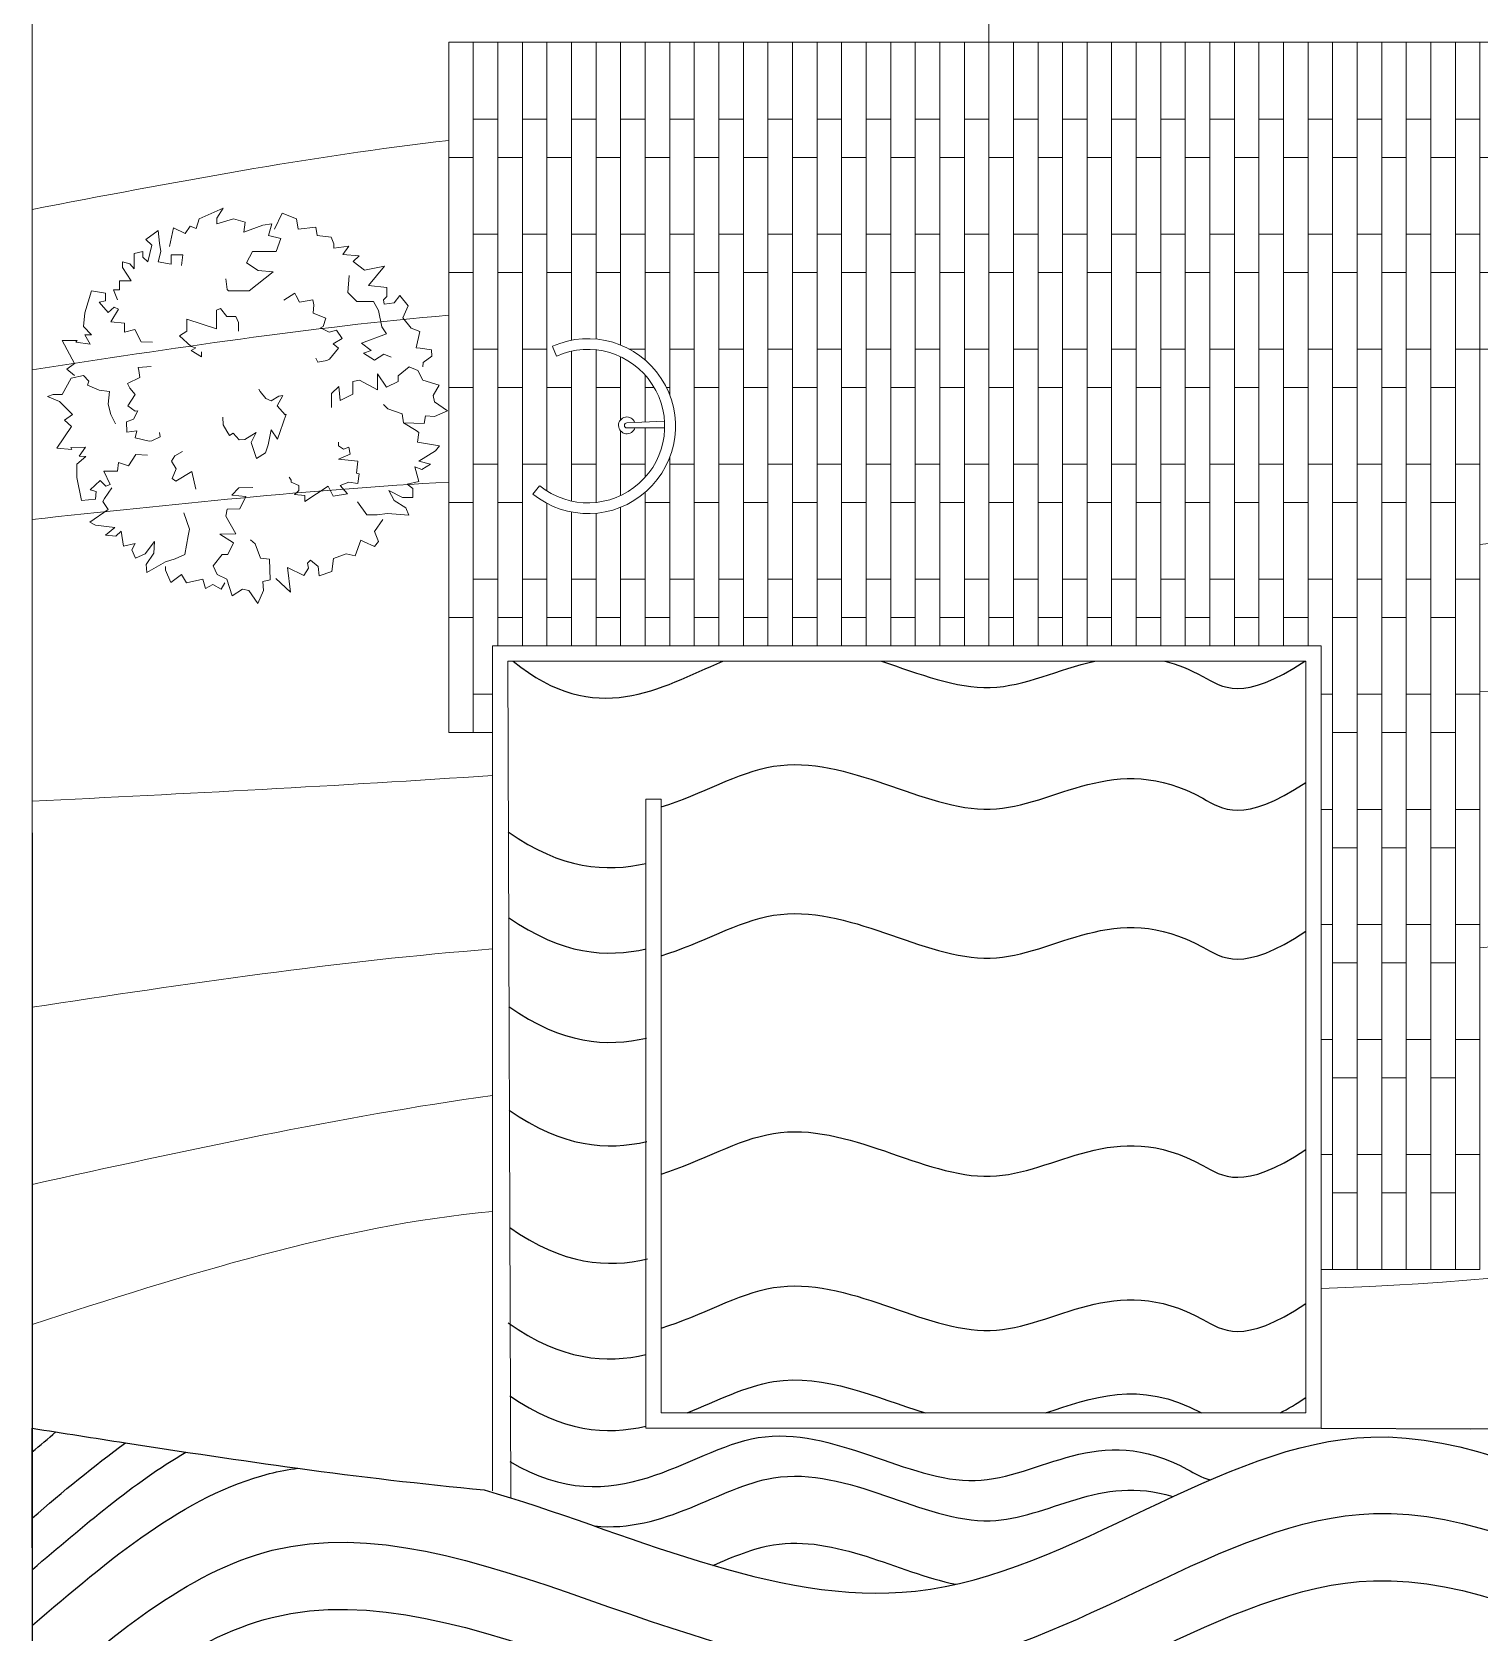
# Model space of a CAD drawing. Header units: millimetres. Extents: x 23333 to 28359, y 14545 to 18213.
# Drawn here: x 26358 to 27301, y 15806 to 16849 of the extents above; entities that cross this region are included whole.
import ezdxf

# ---------------------------------------------------------------- set-up
doc = ezdxf.new("R2010")
doc.units = ezdxf.units.MM
doc.layers.get('0').update_dxf_attribs({"lineweight": 18})
for name, color, linetype, lineweight in [('A-FURN', 9, 'Continuous', 13), ('curve di livello', 6, 'Continuous', 18), ('pavimentazione esterna', 51, 'Continuous', 13), ('VEGETAZIONE', 94, 'Continuous', 5), ('VERDE_alberi', 104, 'Continuous', 5), ('Wall', 7, 'Continuous', 20)]:
    doc.layers.add(name, color=color, linetype=linetype, lineweight=lineweight)
doc.layers.add('acqua', color=140, linetype='Continuous')

# ---------------------------------------------------------------- blocks, each defined once
blk = doc.blocks.new('A$C396F796F')
at = {"layer": 'VERDE_alberi'}
for points in [[(-1.246, 3.854), (-1.122, 3.81), (-1.066, 4.005), (-0.576, 4.226), (-0.702, 4.018), (-0.702, 3.901), (-0.365, 4.005), (-0.127, 3.94), (-0.155, 3.732), (0.238, 3.875), (0.42, 3.901), (0.35, 3.667), (0.602, 3.602), (0.504, 3.341), (0.027, 3.341), (-0.099, 3.107), (0.14, 2.951), (0.448, 2.925), (-0.043, 2.535), (-0.463, 2.535), (-0.491, 2.561), (-0.519, 2.782)], [(0.476, 3.797), (0.63, 4.122), (0.925, 4.005), (0.953, 3.797), (1.318, 3.836), (1.346, 3.667), (1.626, 3.628), (1.682, 3.498), (1.682, 3.406), (1.991, 3.445), (1.864, 3.276), (2.201, 3.25), (2.075, 3.133), (2.31, 2.958)], [(-2.728, 2.349), (-2.813, 2.557), (-2.686, 2.557), (-2.686, 2.739), (-2.448, 2.739), (-2.63, 3.012), (-2.63, 3.129), (-2.476, 3.09), (-2.392, 2.986), (-2.392, 3.299), (-2.21, 3.338), (-2.21, 3.22), (-2.111, 3.129), (-2.027, 3.468), (-2.153, 3.585), (-1.901, 3.767), (-1.873, 3.507), (-1.845, 3.338), (-1.901, 3.129), (-1.635, 3.077), (-1.635, 3.273), (-1.396, 3.273), (-1.424, 3.051)], [(-1.246, 3.854), (-1.35, 3.705), (-1.586, 3.82), (-1.668, 3.437)], [(2.31, 2.958), (2.718, 3.036), (2.394, 2.642), (2.764, 2.602), (2.764, 2.422), (2.694, 2.352), (2.714, 2.262), (2.913, 2.292), (3.033, 2.442), (3.203, 2.232), (3.093, 1.983), (3.261, 1.772), (3.44, 1.703), (3.363, 1.373), (3.443, 1.363), (3.673, 1.334), (3.683, 1.204), (3.503, 1.074), (3.502, 0.985)], [(1.996, 2.85), (1.968, 2.499), (2.15, 2.317), (2.496, 2.316), (2.594, 2.134), (2.66, 1.8), (2.758, 1.657), (2.25, 1.465), (2.445, 1.315), (2.291, 1.263), (2.511, 1.118), (2.706, 1.241), (2.855, 1.185)], [(-3.608, 0.808), (-3.762, 0.939), (-3.608, 1.056), (-3.86, 1.524), (-3.552, 1.524), (-3.58, 1.485), (-3.285, 1.446), (-3.398, 1.641), (-3.257, 1.641), (-3.426, 1.81), (-3.398, 2.084), (-3.257, 2.539), (-2.977, 2.487), (-2.977, 2.331), (-3.103, 2.305), (-2.921, 2.097), (-2.795, 2.201), (-2.71, 2.162), (-2.865, 1.901), (-2.584, 1.875), (-2.584, 1.693), (-2.374, 1.745), (-2.248, 1.498), (-2.017, 1.489)], [(0.661, 2.348), (0.888, 2.491), (0.917, 2.432), (0.981, 2.304), (1.254, 2.354), (1.275, 2.248), (1.264, 2.082), (1.52, 1.978), (1.466, 1.805), (1.415, 1.78), (1.586, 1.69), (1.735, 1.736), (1.853, 1.562), (1.671, 1.457), (1.779, 1.365), (1.593, 1.141), (1.543, 1.116), (1.357, 1.081), (1.316, 1.163)], [(-1.019, 1.294), (-1.019, 1.19), (-1.23, 1.32), (-1.132, 1.372), (-1.23, 1.398), (-1.468, 1.619), (-1.314, 1.71), (-1.314, 1.957), (-0.711, 1.762), (-0.711, 2.139), (-0.627, 2.178), (-0.501, 2.009), (-0.318, 2.009), (-0.262, 1.892), (-0.262, 1.71)], [(-2.04, 0.991), (-2.307, 0.973), (-2.296, 0.909), (-2.273, 0.768), (-2.523, 0.647), (-2.478, 0.549), (-2.371, 0.422), (-2.517, 0.186), (-2.371, 0.079), (-2.316, 0.088), (-2.401, -0.084), (-2.548, -0.136), (-2.542, -0.345), (-2.332, -0.324), (-2.366, -0.461), (-2.084, -0.533), (-2.029, -0.524), (-1.857, -0.442), (-1.872, -0.353)], [(1.633, 0.153), (1.633, 0.439), (1.787, 0.582), (1.815, 0.296), (2.068, 0.426), (2.068, 0.686), (2.208, 0.712), (2.572, 0.517), (2.572, 0.842), (2.755, 0.569), (2.993, 0.686), (2.993, 0.803), (3.218, 0.985), (3.4, 0.907), (3.498, 0.712), (3.835, 0.608), (3.708, 0.4), (3.736, 0.27), (4.003, 0.088), (3.736, -0.029), (3.554, -0.016), (3.526, -0.173), (3.105, -0.16), (3.077, 0.023), (2.783, 0.127), (2.699, 0.218)], [(-3.646, 0.014), (-3.916, 0.275), (-4.155, 0.379), (-4.043, 0.418), (-3.86, 0.418), (-3.678, 0.756), (-3.426, 0.808), (-3.313, 0.691), (-3.341, 0.613), (-3.103, 0.509), (-2.893, 0.483), (-2.921, 0.223), (-2.865, 0.015), (-2.767, -0.18)], [(-0.584, -0.039), (-0.577, -0.199), (-0.496, -0.331), (-0.445, -0.414), (-0.367, -0.366), (-0.25, -0.508), (-0.132, -0.501), (0.101, -0.358), (-0.006, -0.556), (0.104, -0.883), (0.292, -0.767), (0.344, -0.604), (0.404, -0.303), (0.532, -0.488), (0.592, -0.336), (0.71, 0.017), (0.688, 0.004), (0.53, 0.186), (0.641, 0.403), (0.56, 0.386), (0.405, 0.29), (0.298, 0.34), (0.18, 0.481), (0.151, 0.529)], [(-3.646, 0.014), (-3.812, -0.101), (-3.669, -0.232), (-3.965, -0.675), (-3.658, -0.704), (-3.682, -0.662), (-3.385, -0.652), (-3.515, -0.835), (-3.376, -0.848), (-3.559, -1.001), (-3.558, -1.276), (-3.461, -1.742), (-3.177, -1.717), (-3.162, -1.562), (-3.285, -1.524), (-3.084, -1.334), (-2.968, -1.449), (-2.881, -1.419), (-3.01, -1.145), (-2.728, -1.146), (-2.711, -0.964), (-2.506, -1.036), (-2.357, -0.802), (-2.118, -0.815)], [(3.105, -0.16), (3.365, -0.315), (3.421, -0.354), (3.393, -0.549), (3.842, -0.627), (3.758, -0.731), (3.421, -0.939), (3.659, -1.004), (3.477, -1.109), (3.337, -1.057), (3.421, -1.356), (3.183, -1.408), (3.295, -1.499), (3.295, -1.681), (3.084, -1.681), (2.804, -1.538), (2.916, -1.746), (3.155, -1.889), (3.211, -2.045), (2.776, -2.006), (2.566, -2.032), (2.355, -2.032), (2.168, -1.772)], [(0.773, -1.265), (0.814, -1.331), (0.814, -1.37), (0.968, -1.435), (0.968, -1.539), (0.884, -1.617), (1.094, -1.643), (1.094, -1.76), (1.571, -1.448), (1.669, -1.656), (1.964, -1.604), (1.81, -1.435), (1.992, -1.37), (2.174, -1.396), (2.202, -1.201), (2.146, -1.188), (2.174, -0.94), (1.782, -0.901), (2.02, -0.797), (1.992, -0.654), (1.88, -0.693), (1.782, -0.628), (1.782, -0.55)], [(-1.131, -1.513), (-1.214, -1.152), (-1.538, -1.346), (-1.615, -1.294), (-1.535, -1.099), (-1.629, -0.942), (-1.557, -0.834), (-1.401, -0.74)], [(-2.842, -1.484), (-2.993, -1.703), (-3.028, -1.762), (-2.921, -1.928), (-3.296, -2.186), (-3.176, -2.246), (-2.783, -2.295), (-2.973, -2.453), (-2.764, -2.472), (-2.658, -2.366), (-2.61, -2.673), (-2.372, -2.621), (-2.436, -2.75), (-2.36, -2.916), (-2.168, -2.828), (-1.973, -2.581), (-1.988, -2.817), (-2.145, -3.047), (-2.131, -3.212), (-1.752, -2.995), (-1.55, -2.931), (-1.359, -2.844), (-1.285, -2.466), (-1.258, -2.325), (-1.379, -1.994)], [(0.031, -1.476), (-0.255, -1.481), (-0.395, -1.637), (-0.109, -1.661), (-0.235, -1.915), (-0.495, -1.92), (-0.518, -2.06), (-0.317, -2.421), (-0.642, -2.427), (-0.366, -2.605), (-0.479, -2.845), (-0.596, -2.847), (-0.775, -3.074), (-0.694, -3.255), (-0.497, -3.35), (-0.387, -3.685), (-0.181, -3.555), (-0.051, -3.581), (0.136, -3.844), (0.249, -3.576), (0.233, -3.394), (0.388, -3.363), (0.368, -2.943), (0.186, -2.918), (0.077, -2.625), (-0.016, -2.543)], [(0.498, -3.332), (0.801, -3.616), (0.737, -3.109), (1.071, -3.272), (1.166, -3.12), (1.144, -3.024), (1.209, -2.958), (1.362, -3.09), (1.384, -3.28), (1.64, -3.193), (1.68, -2.923), (1.934, -2.834), (2.122, -2.871), (2.232, -2.551), (2.305, -2.585), (2.516, -2.682), (2.593, -2.577), (2.51, -2.372), (2.684, -2.133)], [(-1.752, -3.092), (-1.752, -3.164), (-1.641, -3.414), (-1.425, -3.255), (-1.322, -3.426), (-0.992, -3.346), (-0.936, -3.54), (-0.788, -3.46), (-0.617, -3.551), (-0.541, -3.424)]]:
    blk.add_lwpolyline(points, dxfattribs=at)

msp = doc.modelspace()

# ---------------------------------------------------------------- linework, layer by layer
for p, q in [((26357.7, 16864.4), (26357.6, 16733.7)), ((26357.6, 16733.7), (26357.6, 16599.4)), ((26357.6, 16599.4), (26357.6, 16471.9)), ((26357.6, 16471.9), (26357.6, 16347.9)), ((26669.6, 15893.8), (26667.7, 16439.2)), ((26667.7, 16439.2), (27187.7, 16439.2)), ((27187.7, 16439.2), (27187.7, 15949.2)), ((26357.6, 16347.9), (26357.6, 16213.6)), ((26357.6, 16213.6), (26357.6, 16098.1)), ((26357.6, 16098.1), (26357.6, 16006.9)), ((26357.6, 16006.9), (26357.7, 15939.2))]:
    msp.add_line(p, q)
at = {"layer": 'A-FURN'}
for p, q in [((26769.8, 16595.6), (26745.2, 16594.6)), ((26769.9, 16591.4), (26745.2, 16591.2))]:
    msp.add_line(p, q, dxfattribs=at)
for radius, start, end in [(5.48, 19.9829, 342.5641), (1.67, 94.1189, 268.428)]:
    msp.add_arc((26745.3, 16592.9), radius, start, end, dxfattribs=at)
at = {"layer": 'acqua'}
for p, q in [((26358, 15617.2), (26357.7, 15939.2)), ((27197.7, 15939.2), (27295.3, 15938.9)), ((27295.3, 15938.9), (27416.9, 15939.2))]:
    msp.add_line(p, q, dxfattribs=at)
for centre, radius, start, end in [((30301.4, 40706.2), 25079, 260.95259, 261.09313), ((27302.8, 21556), 5695.4, 261.0672, 262.2103), ((26937.9, 18891.5), 3006.1, 262.2182, 264.5471)]:
    msp.add_arc(centre, radius, start, end, dxfattribs=at)
for points in [[(26671.2, 16439.2), (26724.8, 16395.2), (26767.2, 16421.7), (26807.7, 16439.2)], [(26668, 16327.9), (26702.8, 16303.4), (26731.8, 16301.5), (26757.7, 16307.4)], [(26668.2, 16272.2), (26703, 16247.7), (26732, 16245.8), (26757.9, 16251.7)], [(26668.4, 16214), (26703.2, 16189.5), (26732.2, 16187.6), (26758.1, 16193.5)], [(26668.6, 16146.6), (26703.4, 16122.1), (26732.4, 16120.2), (26758.3, 16126.1)], [(26668.9, 16070.1), (26703.7, 16045.5), (26732.7, 16043.6), (26758.6, 16049.5)], [(26668, 16007.8), (26702.8, 15983.2), (26731.8, 15981.3), (26757.7, 15987.2)], [(27018.1, 15949.2), (27047.9, 15958.8), (27078.7, 15971.5), (27119.8, 15949.2)], [(26668.9, 15960.4), (26703.3, 15936.5), (26732, 15934.7), (26757.7, 15940.5)], [(27171.1, 15949.2), (27176.1, 15951.8), (27181.6, 15955.1), (27187.7, 15959.2)], [(26357.7, 15923.7), (26362.9, 15928.1), (26368, 15932.4), (26373.2, 15936.8)], [(26357.8, 15880.7), (26377.8, 15897.9), (26398, 15914.8), (26418.5, 15929.6)], [(26357.8, 15847.1), (26391.2, 15875.6), (26423.8, 15903.6), (26457.8, 15923.6)]]:
    msp.add_open_spline(points, degree=3, dxfattribs=at)
for points, knots in [([(26911.3, 16439.2), (26935.7, 16430.9), (26984, 16411.8), (27026.4, 16433.9), (27050.2, 16439.2)], [1407.684818, 1407.684818, 1407.684818, 1407.684818, 1498.557273, 1591.100921, 1591.100921, 1591.100921, 1591.100921]), ([(27095.9, 16439.2), (27103.8, 16437.2), (27123.8, 16429.3), (27146.6, 16412.1), (27187.1, 16439.2)], [1646.018182, 1646.018182, 1646.018182, 1646.018182, 1671.798003, 1709.219762, 1709.219762, 1709.219762, 1709.219762]), ([(26767.7, 16344.2), (26794, 16352.3), (26865.3, 16396.6), (26986.5, 16305.2), (27070.7, 16390.1), (27146.7, 16332.6), (27187.7, 16360.2)], [1235.648579, 1235.648579, 1235.648579, 1235.648579, 1321.671715, 1498.557273, 1671.798003, 1709.401029, 1709.401029, 1709.401029, 1709.401029]), ([(26767.7, 16247.2), (26794, 16255.2), (26865.3, 16299.5), (26986.5, 16208.1), (27070.7, 16293), (27146.7, 16235.6), (27187.7, 16263.2)], [1235.648579, 1235.648579, 1235.648579, 1235.648579, 1321.671715, 1498.557273, 1671.798003, 1709.401029, 1709.401029, 1709.401029, 1709.401029]), ([(26767.7, 16104.9), (26794, 16113), (26865.3, 16157.3), (26986.5, 16065.9), (27070.7, 16150.8), (27146.7, 16093.3), (27187.7, 16120.9)], [1235.648579, 1235.648579, 1235.648579, 1235.648579, 1321.671715, 1498.557273, 1671.798003, 1709.401029, 1709.401029, 1709.401029, 1709.401029]), ([(26767.7, 16004.5), (26794, 16012.5), (26865.3, 16056.8), (26986.5, 15965.4), (27070.7, 16050.4), (27146.7, 15992.9), (27187.7, 16020.5)], [1235.648579, 1235.648579, 1235.648579, 1235.648579, 1321.671715, 1498.557273, 1671.798003, 1709.401029, 1709.401029, 1709.401029, 1709.401029]), ([(26784.6, 15949.2), (26804.2, 15957.1), (26855.5, 15983.7), (26907.7, 15959.2), (26939.6, 15949.2)], [1254.475694, 1254.475694, 1254.475694, 1254.475694, 1321.671715, 1443.156853, 1443.156853, 1443.156853, 1443.156853]), ([(26652.2, 15899), (26743.2, 15873.1), (26950.1, 15767.1), (27251, 16037.3), (27536.2, 15758.8), (27719.6, 15877.9), (27772.7, 15900.6)], [332.204834, 332.204834, 332.204834, 332.204834, 613.855116, 927.042642, 1318.144685, 1489.112968, 1489.112968, 1489.112968, 1489.112968]), ([(26669, 15917.4), (26738.6, 15876.2), (26832, 15976.6), (26976.6, 15867.6), (27055.5, 15947.2), (27119.6, 15907), (27125.3, 15905.5)], [1151.540945, 1151.540945, 1151.540945, 1151.540945, 1321.671715, 1498.557273, 1671.798003, 1684.913594, 1684.913594, 1684.913594, 1684.913594]), ([(26357.8, 15810.8), (26407.7, 15853.5), (26463.3, 15900.6), (26524.7, 15912.3), (26530.9, 15913.1)], [2.341674, 2.341674, 2.341674, 2.341674, 185.90905, 206.411504, 206.411504, 206.411504, 206.411504]), ([(26724, 15875.5), (26769.9, 15870.7), (26853, 15942.1), (26980.9, 15845.6), (27053.7, 15909.7), (27101, 15894.6)], [1191.189269, 1191.189269, 1191.189269, 1191.189269, 1321.671715, 1498.557273, 1651.565122, 1651.565122, 1651.565122, 1651.565122]), ([(26357.9, 15759.3), (26408.4, 15802.6), (26575.1, 15945.3), (26907.2, 15677.1), (27252.7, 15987.4), (27566.6, 15680.9), (27860.2, 15946.2), (27990.6, 15788.5), (28072.1, 15756.2)], [0.234676, 0.234676, 0.234676, 0.234676, 185.90905, 613.855116, 927.042642, 1318.144685, 1576.900583, 1826.872542, 1826.872542, 1826.872542, 1826.872542]), ([(26801.3, 15849.8), (26814.8, 15855.6), (26867.8, 15877.7), (26921.8, 15845.2), (26959.6, 15837.5)], [1273.941243, 1273.941243, 1273.941243, 1273.941243, 1321.671715, 1468.764658, 1468.764658, 1468.764658, 1468.764658]), ([(26357.9, 15715.7), (26408.4, 15758.9), (26575.2, 15901.5), (26907.2, 15633.4), (27252.7, 15943.6), (27566.6, 15637.2), (27861.2, 15903.4), (27992.3, 15742.7), (28075.4, 15711.2)], [0.314982, 0.314982, 0.314982, 0.314982, 185.90905, 613.855116, 927.042642, 1318.144685, 1576.900583, 1830.222935, 1830.222935, 1830.222935, 1830.222935])]:
    msp.add_open_spline(points, degree=3, knots=knots, dxfattribs=at)
at = {"layer": 'curve di livello'}
for points in [[(26357.6, 16733.7), (26448.4, 16751), (26539.2, 16768.4), (26629.2, 16778.6)], [(26357.6, 16629.1), (26448.3, 16643), (26538.9, 16656.9), (26629.2, 16664.7)], [(26357.6, 16531.6), (26448.3, 16541.3), (26538.9, 16551), (26629.2, 16555.9)], [(26357.6, 16347.9), (26457.7, 16352.9), (26557.7, 16357.9), (26657.7, 16364.7)], [(26357.6, 16213.6), (26457.5, 16228.7), (26557.4, 16243.8), (26657.7, 16251.6)], [(26357.6, 16098.1), (26457.6, 16120.2), (26557.6, 16142.2), (26657.7, 16156.1)], [(26357.6, 16006.9), (26457.5, 16039), (26557.3, 16071.1), (26657.7, 16080.5)]]:
    msp.add_open_spline(points, degree=3, dxfattribs=at)
for points, knots in [([(27301.2, 16515.3), (27384.8, 16523.3), (27738, 16579.4), (28113, 16429.8), (28357.6, 16538.4), (28357.6, 16538.4), (28357.6, 16538.4), (28357.6, 16538.4), (28357.6, 16538.4), (28357.7, 16538.4), (28357.7, 16538.4)], [948.136507, 948.136507, 948.136507, 948.136507, 1199.951019, 2002.883229, 2002.883229, 2002.883229, 2002.885334, 2002.885334, 2002.885334, 2002.970377, 2002.970377, 2002.970377, 2002.970377]), ([(27301.2, 16419.5), (27476.1, 16417), (27827.6, 16364.8), (28185.6, 16330.7), (28357.6, 16369.4), (28357.6, 16369.4), (28357.6, 16369.4), (28357.6, 16369.4), (28357.6, 16369.4), (28357.7, 16369.4), (28357.7, 16369.4)], [947.742027, 947.742027, 947.742027, 947.742027, 1475.410206, 2004.14526, 2004.14526, 2004.14526, 2004.146467, 2004.146467, 2004.146467, 2004.226908, 2004.226908, 2004.226908, 2004.226908]), ([(27301.2, 16252.4), (27399.7, 16260.2), (27750.6, 16309.8), (28104.5, 16262.2), (28357.6, 16240.4), (28357.6, 16240.4), (28357.6, 16240.4), (28357.6, 16240.4), (28357.6, 16240.4), (28357.7, 16240.4), (28357.7, 16240.4)], [946.255727, 946.255727, 946.255727, 946.255727, 1242.735896, 2004.889476, 2004.889476, 2004.889476, 2004.889607, 2004.889607, 2004.889607, 2004.969426, 2004.969426, 2004.969426, 2004.969426]), ([(27197.7, 16030.3), (27366.5, 16035.1), (27657.8, 16094.3), (27947.3, 16024.8), (28067.8, 16024.6)], [851.89565, 851.89565, 851.89565, 851.89565, 1359.236516, 1723.307966, 1723.307966, 1723.307966, 1723.307966])]:
    msp.add_open_spline(points, degree=3, knots=knots, dxfattribs=at)
at = {"layer": 'pavimentazione esterna'}
for p, q in [((26661.2, 16842.6), (26645.2, 16842.6)), ((26693.2, 16842.6), (26677.2, 16842.6)), ((26725.2, 16842.6), (26709.2, 16842.6)), ((26757.2, 16842.6), (26741.2, 16842.6)), ((26789.2, 16842.6), (26773.2, 16842.6)), ((26821.2, 16842.6), (26805.2, 16842.6)), ((26853.2, 16842.6), (26837.2, 16842.6)), ((26885.2, 16842.6), (26869.2, 16842.6)), ((26917.2, 16842.6), (26901.2, 16842.6)), ((26949.2, 16842.6), (26933.2, 16842.6)), ((26981.2, 16842.6), (26965.2, 16842.6)), ((26997.2, 16842.6), (27013.2, 16842.6)), ((27029.2, 16842.6), (27045.2, 16842.6)), ((27061.2, 16842.6), (27077.2, 16842.6)), ((27093.2, 16842.6), (27109.2, 16842.6)), ((27125.2, 16842.6), (27141.2, 16842.6)), ((27157.2, 16842.6), (27173.2, 16842.6)), ((27189.2, 16842.6), (27205.2, 16842.6)), ((27221.2, 16842.6), (27237.2, 16842.6)), ((27253.2, 16842.6), (27269.2, 16842.6)), ((27285.2, 16842.6), (27301.2, 16842.6)), ((27301.2, 16642.6), (27317.2, 16642.6)), ((26645.2, 16392.6), (26657.7, 16392.6)), ((27205.2, 16042.6), (27221.2, 16042.6)), ((27237.2, 16042.6), (27253.2, 16042.6)), ((27269.2, 16042.6), (27285.2, 16042.6))]:
    msp.add_line(p, q, dxfattribs=at)
for points in [[(26629.2, 16842.6), (26645.2, 16842.6), (26645.2, 16767.6), (26629.2, 16767.6), (26629.2, 16842.6)], [(26661.2, 16842.6), (26677.2, 16842.6), (26677.2, 16767.6), (26661.2, 16767.6), (26661.2, 16842.6)], [(26693.2, 16842.6), (26709.2, 16842.6), (26709.2, 16767.6), (26693.2, 16767.6), (26693.2, 16842.6)], [(26725.2, 16842.6), (26741.2, 16842.6), (26741.2, 16767.6), (26725.2, 16767.6), (26725.2, 16842.6)], [(26757.2, 16842.6), (26773.2, 16842.6), (26773.2, 16767.6), (26757.2, 16767.6), (26757.2, 16842.6)], [(26789.2, 16842.6), (26805.2, 16842.6), (26805.2, 16767.6), (26789.2, 16767.6), (26789.2, 16842.6)], [(26821.2, 16842.6), (26837.2, 16842.6), (26837.2, 16767.6), (26821.2, 16767.6), (26821.2, 16842.6)], [(26853.2, 16842.6), (26869.2, 16842.6), (26869.2, 16767.6), (26853.2, 16767.6), (26853.2, 16842.6)], [(26885.2, 16842.6), (26901.2, 16842.6), (26901.2, 16767.6), (26885.2, 16767.6), (26885.2, 16842.6)], [(26917.2, 16842.6), (26933.2, 16842.6), (26933.2, 16767.6), (26917.2, 16767.6), (26917.2, 16842.6)], [(26949.2, 16842.6), (26965.2, 16842.6), (26965.2, 16767.6), (26949.2, 16767.6), (26949.2, 16842.6)], [(26981.2, 16842.6), (26997.2, 16842.6), (26997.2, 16767.6), (26981.2, 16767.6), (26981.2, 16842.6)], [(27013.2, 16842.6), (27029.2, 16842.6), (27029.2, 16767.6), (27013.2, 16767.6), (27013.2, 16842.6)], [(27045.2, 16842.6), (27061.2, 16842.6), (27061.2, 16767.6), (27045.2, 16767.6), (27045.2, 16842.6)], [(27077.2, 16842.6), (27093.2, 16842.6), (27093.2, 16767.6), (27077.2, 16767.6), (27077.2, 16842.6)], [(27109.2, 16842.6), (27125.2, 16842.6), (27125.2, 16767.6), (27109.2, 16767.6), (27109.2, 16842.6)], [(27141.2, 16842.6), (27157.2, 16842.6), (27157.2, 16767.6), (27141.2, 16767.6), (27141.2, 16842.6)], [(27173.2, 16842.6), (27189.2, 16842.6), (27189.2, 16767.6), (27173.2, 16767.6), (27173.2, 16842.6)], [(27205.2, 16842.6), (27221.2, 16842.6), (27221.2, 16767.6), (27205.2, 16767.6), (27205.2, 16842.6)], [(27237.2, 16842.6), (27253.2, 16842.6), (27253.2, 16767.6), (27237.2, 16767.6), (27237.2, 16842.6)], [(27269.2, 16842.6), (27285.2, 16842.6), (27285.2, 16767.6), (27269.2, 16767.6), (27269.2, 16842.6)], [(27301.2, 16842.6), (27317.2, 16842.6), (27317.2, 16767.6), (27301.2, 16767.6), (27301.2, 16842.6)], [(26645.2, 16792.6), (26661.2, 16792.6), (26661.2, 16717.6), (26645.2, 16717.6), (26645.2, 16792.6)], [(26677.2, 16792.6), (26693.2, 16792.6), (26693.2, 16717.6), (26677.2, 16717.6), (26677.2, 16792.6)], [(26709.2, 16792.6), (26725.2, 16792.6), (26725.2, 16717.6), (26709.2, 16717.6), (26709.2, 16792.6)], [(26741.2, 16792.6), (26757.2, 16792.6), (26757.2, 16717.6), (26741.2, 16717.6), (26741.2, 16792.6)], [(26773.2, 16792.6), (26789.2, 16792.6), (26789.2, 16717.6), (26773.2, 16717.6), (26773.2, 16792.6)], [(26805.2, 16792.6), (26821.2, 16792.6), (26821.2, 16717.6), (26805.2, 16717.6), (26805.2, 16792.6)], [(26837.2, 16792.6), (26853.2, 16792.6), (26853.2, 16717.6), (26837.2, 16717.6), (26837.2, 16792.6)], [(26869.2, 16792.6), (26885.2, 16792.6), (26885.2, 16717.6), (26869.2, 16717.6), (26869.2, 16792.6)], [(26901.2, 16792.6), (26917.2, 16792.6), (26917.2, 16717.6), (26901.2, 16717.6), (26901.2, 16792.6)], [(26933.2, 16792.6), (26949.2, 16792.6), (26949.2, 16717.6), (26933.2, 16717.6), (26933.2, 16792.6)], [(26965.2, 16792.6), (26981.2, 16792.6), (26981.2, 16717.6), (26965.2, 16717.6), (26965.2, 16792.6)], [(26997.2, 16792.6), (27013.2, 16792.6), (27013.2, 16717.6), (26997.2, 16717.6), (26997.2, 16792.6)], [(27029.2, 16792.6), (27045.2, 16792.6), (27045.2, 16717.6), (27029.2, 16717.6), (27029.2, 16792.6)], [(27061.2, 16792.6), (27077.2, 16792.6), (27077.2, 16717.6), (27061.2, 16717.6), (27061.2, 16792.6)], [(27093.2, 16792.6), (27109.2, 16792.6), (27109.2, 16717.6), (27093.2, 16717.6), (27093.2, 16792.6)], [(27125.2, 16792.6), (27141.2, 16792.6), (27141.2, 16717.6), (27125.2, 16717.6), (27125.2, 16792.6)], [(27157.2, 16792.6), (27173.2, 16792.6), (27173.2, 16717.6), (27157.2, 16717.6), (27157.2, 16792.6)], [(27189.2, 16792.6), (27205.2, 16792.6), (27205.2, 16717.6), (27189.2, 16717.6), (27189.2, 16792.6)], [(27221.2, 16792.6), (27237.2, 16792.6), (27237.2, 16717.6), (27221.2, 16717.6), (27221.2, 16792.6)], [(27253.2, 16792.6), (27269.2, 16792.6), (27269.2, 16717.6), (27253.2, 16717.6), (27253.2, 16792.6)], [(27285.2, 16792.6), (27301.2, 16792.6), (27301.2, 16717.6), (27285.2, 16717.6), (27285.2, 16792.6)], [(26629.2, 16767.6), (26645.2, 16767.6), (26645.2, 16692.6), (26629.2, 16692.6), (26629.2, 16767.6)], [(26661.2, 16767.6), (26677.2, 16767.6), (26677.2, 16692.6), (26661.2, 16692.6), (26661.2, 16767.6)], [(26693.2, 16767.6), (26709.2, 16767.6), (26709.2, 16692.6), (26693.2, 16692.6), (26693.2, 16767.6)], [(26725.2, 16767.6), (26741.2, 16767.6), (26741.2, 16692.6), (26725.2, 16692.6), (26725.2, 16767.6)], [(26757.2, 16767.6), (26773.2, 16767.6), (26773.2, 16692.6), (26757.2, 16692.6), (26757.2, 16767.6)], [(26789.2, 16767.6), (26805.2, 16767.6), (26805.2, 16692.6), (26789.2, 16692.6), (26789.2, 16767.6)], [(26821.2, 16767.6), (26837.2, 16767.6), (26837.2, 16692.6), (26821.2, 16692.6), (26821.2, 16767.6)], [(26853.2, 16767.6), (26869.2, 16767.6), (26869.2, 16692.6), (26853.2, 16692.6), (26853.2, 16767.6)], [(26885.2, 16767.6), (26901.2, 16767.6), (26901.2, 16692.6), (26885.2, 16692.6), (26885.2, 16767.6)], [(26917.2, 16767.6), (26933.2, 16767.6), (26933.2, 16692.6), (26917.2, 16692.6), (26917.2, 16767.6)], [(26949.2, 16767.6), (26965.2, 16767.6), (26965.2, 16692.6), (26949.2, 16692.6), (26949.2, 16767.6)], [(26981.2, 16767.6), (26997.2, 16767.6), (26997.2, 16692.6), (26981.2, 16692.6), (26981.2, 16767.6)], [(27013.2, 16767.6), (27029.2, 16767.6), (27029.2, 16692.6), (27013.2, 16692.6), (27013.2, 16767.6)], [(27045.2, 16767.6), (27061.2, 16767.6), (27061.2, 16692.6), (27045.2, 16692.6), (27045.2, 16767.6)], [(27077.2, 16767.6), (27093.2, 16767.6), (27093.2, 16692.6), (27077.2, 16692.6), (27077.2, 16767.6)], [(27109.2, 16767.6), (27125.2, 16767.6), (27125.2, 16692.6), (27109.2, 16692.6), (27109.2, 16767.6)], [(27141.2, 16767.6), (27157.2, 16767.6), (27157.2, 16692.6), (27141.2, 16692.6), (27141.2, 16767.6)], [(27173.2, 16767.6), (27189.2, 16767.6), (27189.2, 16692.6), (27173.2, 16692.6), (27173.2, 16767.6)], [(27205.2, 16767.6), (27221.2, 16767.6), (27221.2, 16692.6), (27205.2, 16692.6), (27205.2, 16767.6)], [(27237.2, 16767.6), (27253.2, 16767.6), (27253.2, 16692.6), (27237.2, 16692.6), (27237.2, 16767.6)], [(27269.2, 16767.6), (27285.2, 16767.6), (27285.2, 16692.6), (27269.2, 16692.6), (27269.2, 16767.6)], [(27301.2, 16767.6), (27317.2, 16767.6), (27317.2, 16692.6), (27301.2, 16692.6), (27301.2, 16767.6)], [(26645.2, 16717.6), (26661.2, 16717.6), (26661.2, 16642.6), (26645.2, 16642.6), (26645.2, 16717.6)], [(26677.2, 16717.6), (26693.2, 16717.6), (26693.2, 16642.6), (26677.2, 16642.6), (26677.2, 16717.6)], [(26709.2, 16717.6), (26725.2, 16717.6), (26725.2, 16649.1)], [(26709.2, 16648.3), (26709.2, 16717.6)], [(26741.2, 16717.6), (26757.2, 16717.6), (26757.2, 16642.6), (26746.9, 16642.6)], [(26741.2, 16645.2), (26741.2, 16717.6)], [(26773.2, 16717.6), (26789.2, 16717.6), (26789.2, 16642.6), (26773.2, 16642.6), (26773.2, 16717.6)], [(26805.2, 16717.6), (26821.2, 16717.6), (26821.2, 16642.6), (26805.2, 16642.6), (26805.2, 16717.6)], [(26837.2, 16717.6), (26853.2, 16717.6), (26853.2, 16642.6), (26837.2, 16642.6), (26837.2, 16717.6)], [(26869.2, 16717.6), (26885.2, 16717.6), (26885.2, 16642.6), (26869.2, 16642.6), (26869.2, 16717.6)], [(26901.2, 16717.6), (26917.2, 16717.6), (26917.2, 16642.6), (26901.2, 16642.6), (26901.2, 16717.6)], [(26933.2, 16717.6), (26949.2, 16717.6), (26949.2, 16642.6), (26933.2, 16642.6), (26933.2, 16717.6)], [(26965.2, 16717.6), (26981.2, 16717.6), (26981.2, 16642.6), (26965.2, 16642.6), (26965.2, 16717.6)], [(26997.2, 16717.6), (27013.2, 16717.6), (27013.2, 16642.6), (26997.2, 16642.6), (26997.2, 16717.6)], [(27029.2, 16717.6), (27045.2, 16717.6), (27045.2, 16642.6), (27029.2, 16642.6), (27029.2, 16717.6)], [(27061.2, 16717.6), (27077.2, 16717.6), (27077.2, 16642.6), (27061.2, 16642.6), (27061.2, 16717.6)], [(27093.2, 16717.6), (27109.2, 16717.6), (27109.2, 16642.6), (27093.2, 16642.6), (27093.2, 16717.6)], [(27125.2, 16717.6), (27141.2, 16717.6), (27141.2, 16642.6), (27125.2, 16642.6), (27125.2, 16717.6)], [(27157.2, 16717.6), (27173.2, 16717.6), (27173.2, 16642.6), (27157.2, 16642.6), (27157.2, 16717.6)], [(27189.2, 16717.6), (27205.2, 16717.6), (27205.2, 16642.6), (27189.2, 16642.6), (27189.2, 16717.6)], [(27221.2, 16717.6), (27237.2, 16717.6), (27237.2, 16642.6), (27221.2, 16642.6), (27221.2, 16717.6)], [(27253.2, 16717.6), (27269.2, 16717.6), (27269.2, 16642.6), (27253.2, 16642.6), (27253.2, 16717.6)], [(27285.2, 16717.6), (27301.2, 16717.6), (27301.2, 16642.6), (27285.2, 16642.6), (27285.2, 16717.6)], [(26629.2, 16692.6), (26645.2, 16692.6), (26645.2, 16617.6), (26629.2, 16617.6), (26629.2, 16692.6)], [(26661.2, 16692.6), (26677.2, 16692.6), (26677.2, 16617.6), (26661.2, 16617.6), (26661.2, 16692.6)], [(26693.2, 16692.6), (26709.2, 16692.6), (26709.2, 16648.3)], [(26709.2, 16641.2), (26709.2, 16617.6), (26693.2, 16617.6), (26693.2, 16692.6)], [(26725.2, 16692.6), (26741.2, 16692.6), (26741.2, 16645.2)], [(26725.2, 16649.1), (26725.2, 16692.6)], [(26757.2, 16692.6), (26773.2, 16692.6), (26773.2, 16617.6), (26771, 16617.6)], [(26757.2, 16635.4), (26757.2, 16692.6)], [(26789.2, 16692.6), (26805.2, 16692.6), (26805.2, 16617.6), (26789.2, 16617.6), (26789.2, 16692.6)], [(26821.2, 16692.6), (26837.2, 16692.6), (26837.2, 16617.6), (26821.2, 16617.6), (26821.2, 16692.6)], [(26853.2, 16692.6), (26869.2, 16692.6), (26869.2, 16617.6), (26853.2, 16617.6), (26853.2, 16692.6)], [(26885.2, 16692.6), (26901.2, 16692.6), (26901.2, 16617.6), (26885.2, 16617.6), (26885.2, 16692.6)], [(26917.2, 16692.6), (26933.2, 16692.6), (26933.2, 16617.6), (26917.2, 16617.6), (26917.2, 16692.6)], [(26949.2, 16692.6), (26965.2, 16692.6), (26965.2, 16617.6), (26949.2, 16617.6), (26949.2, 16692.6)], [(26981.2, 16692.6), (26997.2, 16692.6), (26997.2, 16617.6), (26981.2, 16617.6), (26981.2, 16692.6)], [(27013.2, 16692.6), (27029.2, 16692.6), (27029.2, 16617.6), (27013.2, 16617.6), (27013.2, 16692.6)], [(27045.2, 16692.6), (27061.2, 16692.6), (27061.2, 16617.6), (27045.2, 16617.6), (27045.2, 16692.6)], [(27077.2, 16692.6), (27093.2, 16692.6), (27093.2, 16617.6), (27077.2, 16617.6), (27077.2, 16692.6)], [(27109.2, 16692.6), (27125.2, 16692.6), (27125.2, 16617.6), (27109.2, 16617.6), (27109.2, 16692.6)], [(27141.2, 16692.6), (27157.2, 16692.6), (27157.2, 16617.6), (27141.2, 16617.6), (27141.2, 16692.6)], [(27173.2, 16692.6), (27189.2, 16692.6), (27189.2, 16617.6), (27173.2, 16617.6), (27173.2, 16692.6)], [(27205.2, 16692.6), (27221.2, 16692.6), (27221.2, 16617.6), (27205.2, 16617.6), (27205.2, 16692.6)], [(27237.2, 16692.6), (27253.2, 16692.6), (27253.2, 16617.6), (27237.2, 16617.6), (27237.2, 16692.6)], [(27269.2, 16692.6), (27285.2, 16692.6), (27285.2, 16617.6), (27269.2, 16617.6), (27269.2, 16692.6)], [(26645.2, 16642.6), (26661.2, 16642.6), (26661.2, 16567.6), (26645.2, 16567.6), (26645.2, 16642.6)], [(26677.2, 16642.6), (26693.2, 16642.6), (26693.2, 16567.6), (26677.2, 16567.6), (26677.2, 16642.6)], [(26725.2, 16642.1), (26725.2, 16567.6), (26709.2, 16567.6), (26709.2, 16641.2)], [(26741.2, 16637.6), (26741.2, 16617.6), (26725.2, 16617.6), (26725.2, 16642.1)], [(26741.2, 16596.6), (26741.2, 16637.6)], [(26773.2, 16642.6), (26789.2, 16642.6), (26789.2, 16567.6), (26773.2, 16567.6), (26773.2, 16572.3)], [(26773.2, 16612.4), (26773.2, 16642.6)], [(26805.2, 16642.6), (26821.2, 16642.6), (26821.2, 16567.6), (26805.2, 16567.6), (26805.2, 16642.6)], [(26837.2, 16642.6), (26853.2, 16642.6), (26853.2, 16567.6), (26837.2, 16567.6), (26837.2, 16642.6)], [(26869.2, 16642.6), (26885.2, 16642.6), (26885.2, 16567.6), (26869.2, 16567.6), (26869.2, 16642.6)], [(26901.2, 16642.6), (26917.2, 16642.6), (26917.2, 16567.6), (26901.2, 16567.6), (26901.2, 16642.6)], [(26933.2, 16642.6), (26949.2, 16642.6), (26949.2, 16567.6), (26933.2, 16567.6), (26933.2, 16642.6)], [(26965.2, 16642.6), (26981.2, 16642.6), (26981.2, 16567.6), (26965.2, 16567.6), (26965.2, 16642.6)], [(26997.2, 16642.6), (27013.2, 16642.6), (27013.2, 16567.6), (26997.2, 16567.6), (26997.2, 16642.6)], [(27029.2, 16642.6), (27045.2, 16642.6), (27045.2, 16567.6), (27029.2, 16567.6), (27029.2, 16642.6)], [(27061.2, 16642.6), (27077.2, 16642.6), (27077.2, 16567.6), (27061.2, 16567.6), (27061.2, 16642.6)], [(27093.2, 16642.6), (27109.2, 16642.6), (27109.2, 16567.6), (27093.2, 16567.6), (27093.2, 16642.6)], [(27125.2, 16642.6), (27141.2, 16642.6), (27141.2, 16567.6), (27125.2, 16567.6), (27125.2, 16642.6)], [(27157.2, 16642.6), (27173.2, 16642.6), (27173.2, 16567.6), (27157.2, 16567.6), (27157.2, 16642.6)], [(27189.2, 16642.6), (27205.2, 16642.6), (27205.2, 16567.6), (27189.2, 16567.6), (27189.2, 16642.6)], [(27221.2, 16642.6), (27237.2, 16642.6), (27237.2, 16567.6), (27221.2, 16567.6), (27221.2, 16642.6)], [(27253.2, 16642.6), (27269.2, 16642.6), (27269.2, 16567.6), (27253.2, 16567.6), (27253.2, 16642.6)], [(27285.2, 16642.6), (27301.2, 16642.6), (27301.2, 16567.6), (27285.2, 16567.6), (27285.2, 16642.6)], [(26757.2, 16625.6), (26757.2, 16595.1)], [(26629.2, 16617.6), (26645.2, 16617.6), (26645.2, 16542.6), (26629.2, 16542.6), (26629.2, 16617.6)], [(26661.2, 16617.6), (26677.2, 16617.6), (26677.2, 16542.6), (26661.2, 16542.6), (26661.2, 16617.6)], [(26693.2, 16617.6), (26709.2, 16617.6), (26709.2, 16543.5)], [(26693.2, 16550), (26693.2, 16617.6)], [(26725.2, 16617.6), (26741.2, 16617.6), (26741.2, 16596.6)], [(26725.2, 16542.6), (26725.2, 16617.6)], [(26757.2, 16617.6), (26763.1, 16617.6)], [(26789.2, 16617.6), (26805.2, 16617.6), (26805.2, 16542.6), (26789.2, 16542.6), (26789.2, 16617.6)], [(26821.2, 16617.6), (26837.2, 16617.6), (26837.2, 16542.6), (26821.2, 16542.6), (26821.2, 16617.6)], [(26853.2, 16617.6), (26869.2, 16617.6), (26869.2, 16542.6), (26853.2, 16542.6), (26853.2, 16617.6)], [(26885.2, 16617.6), (26901.2, 16617.6), (26901.2, 16542.6), (26885.2, 16542.6), (26885.2, 16617.6)], [(26917.2, 16617.6), (26933.2, 16617.6), (26933.2, 16542.6), (26917.2, 16542.6), (26917.2, 16617.6)], [(26949.2, 16617.6), (26965.2, 16617.6), (26965.2, 16542.6), (26949.2, 16542.6), (26949.2, 16617.6)], [(26981.2, 16617.6), (26997.2, 16617.6), (26997.2, 16542.6), (26981.2, 16542.6), (26981.2, 16617.6)], [(27013.2, 16617.6), (27029.2, 16617.6), (27029.2, 16542.6), (27013.2, 16542.6), (27013.2, 16617.6)], [(27045.2, 16617.6), (27061.2, 16617.6), (27061.2, 16542.6), (27045.2, 16542.6), (27045.2, 16617.6)], [(27077.2, 16617.6), (27093.2, 16617.6), (27093.2, 16542.6), (27077.2, 16542.6), (27077.2, 16617.6)], [(27109.2, 16617.6), (27125.2, 16617.6), (27125.2, 16542.6), (27109.2, 16542.6), (27109.2, 16617.6)], [(27141.2, 16617.6), (27157.2, 16617.6), (27157.2, 16542.6), (27141.2, 16542.6), (27141.2, 16617.6)], [(27173.2, 16617.6), (27189.2, 16617.6), (27189.2, 16542.6), (27173.2, 16542.6), (27173.2, 16617.6)], [(27205.2, 16617.6), (27221.2, 16617.6), (27221.2, 16542.6), (27205.2, 16542.6), (27205.2, 16617.6)], [(27237.2, 16617.6), (27253.2, 16617.6), (27253.2, 16542.6), (27237.2, 16542.6), (27237.2, 16617.6)], [(27269.2, 16617.6), (27285.2, 16617.6), (27285.2, 16542.6), (27269.2, 16542.6), (27269.2, 16617.6)], [(26757.2, 16591.3), (26757.2, 16567.6), (26741.2, 16567.6), (26741.2, 16589.2)], [(26741.2, 16589.2), (26741.2, 16547.1)], [(26757.2, 16559.1), (26757.2, 16591.3)], [(26645.2, 16567.6), (26661.2, 16567.6), (26661.2, 16492.6), (26645.2, 16492.6), (26645.2, 16567.6)], [(26693.2, 16542), (26693.2, 16492.6), (26677.2, 16492.6), (26677.2, 16567.6)], [(26773.2, 16567.6), (26789.2, 16567.6), (26789.2, 16492.6), (26773.2, 16492.6), (26773.2, 16567.6)], [(26805.2, 16567.6), (26821.2, 16567.6), (26821.2, 16492.6), (26805.2, 16492.6), (26805.2, 16567.6)], [(26837.2, 16567.6), (26853.2, 16567.6), (26853.2, 16492.6), (26837.2, 16492.6), (26837.2, 16567.6)], [(26869.2, 16567.6), (26885.2, 16567.6), (26885.2, 16492.6), (26869.2, 16492.6), (26869.2, 16567.6)], [(26901.2, 16567.6), (26917.2, 16567.6), (26917.2, 16492.6), (26901.2, 16492.6), (26901.2, 16567.6)], [(26933.2, 16567.6), (26949.2, 16567.6), (26949.2, 16492.6), (26933.2, 16492.6), (26933.2, 16567.6)], [(26965.2, 16567.6), (26981.2, 16567.6), (26981.2, 16492.6), (26965.2, 16492.6), (26965.2, 16567.6)], [(26997.2, 16567.6), (27013.2, 16567.6), (27013.2, 16492.6), (26997.2, 16492.6), (26997.2, 16567.6)], [(27029.2, 16567.6), (27045.2, 16567.6), (27045.2, 16492.6), (27029.2, 16492.6), (27029.2, 16567.6)], [(27061.2, 16567.6), (27077.2, 16567.6), (27077.2, 16492.6), (27061.2, 16492.6), (27061.2, 16567.6)], [(27093.2, 16567.6), (27109.2, 16567.6), (27109.2, 16492.6), (27093.2, 16492.6), (27093.2, 16567.6)], [(27125.2, 16567.6), (27141.2, 16567.6), (27141.2, 16492.6), (27125.2, 16492.6), (27125.2, 16567.6)], [(27157.2, 16567.6), (27173.2, 16567.6), (27173.2, 16492.6), (27157.2, 16492.6), (27157.2, 16567.6)], [(27189.2, 16567.6), (27205.2, 16567.6), (27205.2, 16492.6), (27189.2, 16492.6), (27189.2, 16567.6)], [(27221.2, 16567.6), (27237.2, 16567.6), (27237.2, 16492.6), (27221.2, 16492.6), (27221.2, 16567.6)], [(27253.2, 16567.6), (27269.2, 16567.6), (27269.2, 16492.6), (27253.2, 16492.6), (27253.2, 16567.6)], [(27285.2, 16567.6), (27301.2, 16567.6), (27301.2, 16492.6), (27285.2, 16492.6), (27285.2, 16567.6)], [(26629.2, 16542.6), (26645.2, 16542.6), (26645.2, 16467.6), (26629.2, 16467.6), (26629.2, 16542.6)], [(26661.2, 16542.6), (26677.2, 16542.6), (26677.2, 16467.6), (26661.2, 16467.6), (26661.2, 16542.6)], [(26709.2, 16536.4), (26709.2, 16467.6), (26693.2, 16467.6), (26693.2, 16542)], [(26757.2, 16549.3), (26757.2, 16492.6), (26741.2, 16492.6), (26741.2, 16539.5)], [(26757.2, 16542.6), (26773.2, 16542.6), (26773.2, 16467.6), (26757.2, 16467.6), (26757.2, 16542.6)], [(26789.2, 16542.6), (26805.2, 16542.6), (26805.2, 16467.6), (26789.2, 16467.6), (26789.2, 16542.6)], [(26821.2, 16542.6), (26837.2, 16542.6), (26837.2, 16467.6), (26821.2, 16467.6), (26821.2, 16542.6)], [(26853.2, 16542.6), (26869.2, 16542.6), (26869.2, 16467.6), (26853.2, 16467.6), (26853.2, 16542.6)], [(26885.2, 16542.6), (26901.2, 16542.6), (26901.2, 16467.6), (26885.2, 16467.6), (26885.2, 16542.6)], [(26917.2, 16542.6), (26933.2, 16542.6), (26933.2, 16467.6), (26917.2, 16467.6), (26917.2, 16542.6)], [(26949.2, 16542.6), (26965.2, 16542.6), (26965.2, 16467.6), (26949.2, 16467.6), (26949.2, 16542.6)], [(26981.2, 16542.6), (26997.2, 16542.6), (26997.2, 16467.6), (26981.2, 16467.6), (26981.2, 16542.6)], [(27013.2, 16542.6), (27029.2, 16542.6), (27029.2, 16467.6), (27013.2, 16467.6), (27013.2, 16542.6)], [(27045.2, 16542.6), (27061.2, 16542.6), (27061.2, 16467.6), (27045.2, 16467.6), (27045.2, 16542.6)], [(27077.2, 16542.6), (27093.2, 16542.6), (27093.2, 16467.6), (27077.2, 16467.6), (27077.2, 16542.6)], [(27109.2, 16542.6), (27125.2, 16542.6), (27125.2, 16467.6), (27109.2, 16467.6), (27109.2, 16542.6)], [(27141.2, 16542.6), (27157.2, 16542.6), (27157.2, 16467.6), (27141.2, 16467.6), (27141.2, 16542.6)], [(27173.2, 16542.6), (27189.2, 16542.6), (27189.2, 16467.6), (27173.2, 16467.6), (27173.2, 16542.6)], [(27205.2, 16542.6), (27221.2, 16542.6), (27221.2, 16467.6), (27205.2, 16467.6), (27205.2, 16542.6)], [(27237.2, 16542.6), (27253.2, 16542.6), (27253.2, 16467.6), (27237.2, 16467.6), (27237.2, 16542.6)], [(27269.2, 16542.6), (27285.2, 16542.6), (27285.2, 16467.6), (27269.2, 16467.6), (27269.2, 16542.6)], [(26725.2, 16535.6), (26725.2, 16492.6), (26709.2, 16492.6), (26709.2, 16536.4)], [(26741.2, 16539.5), (26741.2, 16467.6), (26725.2, 16467.6), (26725.2, 16535.6)], [(26645.2, 16492.6), (26661.2, 16492.6), (26661.2, 16449.2)], [(26657.7, 16417.6), (26645.2, 16417.6), (26645.2, 16492.6)], [(26677.2, 16492.6), (26693.2, 16492.6), (26693.2, 16449.2)], [(26677.2, 16449.2), (26677.2, 16492.6)], [(26709.2, 16492.6), (26725.2, 16492.6), (26725.2, 16449.2)], [(26709.2, 16449.2), (26709.2, 16492.6)], [(26741.2, 16492.6), (26757.2, 16492.6), (26757.2, 16449.2)], [(26741.2, 16449.2), (26741.2, 16492.6)], [(26773.2, 16492.6), (26789.2, 16492.6), (26789.2, 16449.2)], [(26773.2, 16449.2), (26773.2, 16492.6)], [(26805.2, 16492.6), (26821.2, 16492.6), (26821.2, 16449.2)], [(26805.2, 16449.2), (26805.2, 16492.6)], [(26837.2, 16492.6), (26853.2, 16492.6), (26853.2, 16449.2)], [(26837.2, 16449.2), (26837.2, 16492.6)], [(26869.2, 16492.6), (26885.2, 16492.6), (26885.2, 16449.2)], [(26869.2, 16449.2), (26869.2, 16492.6)], [(26901.2, 16492.6), (26917.2, 16492.6), (26917.2, 16449.2)], [(26901.2, 16449.2), (26901.2, 16492.6)], [(26933.2, 16492.6), (26949.2, 16492.6), (26949.2, 16449.2)], [(26933.2, 16449.2), (26933.2, 16492.6)], [(26965.2, 16492.6), (26981.2, 16492.6), (26981.2, 16449.2)], [(26965.2, 16449.2), (26965.2, 16492.6)], [(26997.2, 16492.6), (27013.2, 16492.6), (27013.2, 16449.2)], [(26997.2, 16449.2), (26997.2, 16492.6)], [(27029.2, 16492.6), (27045.2, 16492.6), (27045.2, 16449.2)], [(27029.2, 16449.2), (27029.2, 16492.6)], [(27061.2, 16492.6), (27077.2, 16492.6), (27077.2, 16449.2)], [(27061.2, 16449.2), (27061.2, 16492.6)], [(27093.2, 16492.6), (27109.2, 16492.6), (27109.2, 16449.2)], [(27093.2, 16449.2), (27093.2, 16492.6)], [(27125.2, 16492.6), (27141.2, 16492.6), (27141.2, 16449.2)], [(27125.2, 16449.2), (27125.2, 16492.6)], [(27157.2, 16492.6), (27173.2, 16492.6), (27173.2, 16449.2)], [(27157.2, 16449.2), (27157.2, 16492.6)], [(27189.2, 16492.6), (27205.2, 16492.6), (27205.2, 16417.6), (27197.7, 16417.6)], [(27189.2, 16449.2), (27189.2, 16492.6)], [(27221.2, 16492.6), (27237.2, 16492.6), (27237.2, 16417.6), (27221.2, 16417.6), (27221.2, 16492.6)], [(27253.2, 16492.6), (27269.2, 16492.6), (27269.2, 16417.6), (27253.2, 16417.6), (27253.2, 16492.6)], [(27285.2, 16492.6), (27301.2, 16492.6), (27301.2, 16417.6), (27285.2, 16417.6), (27285.2, 16492.6)], [(26629.2, 16467.6), (26645.2, 16467.6), (26645.2, 16392.6), (26629.2, 16392.6), (26629.2, 16467.6)], [(26981.2, 16467.6), (26997.2, 16467.6), (26997.2, 16449.2)], [(26981.2, 16449.2), (26981.2, 16467.6)], [(27013.2, 16467.6), (27029.2, 16467.6), (27029.2, 16449.2)], [(27013.2, 16449.2), (27013.2, 16467.6)], [(27045.2, 16467.6), (27061.2, 16467.6), (27061.2, 16449.2)], [(27045.2, 16449.2), (27045.2, 16467.6)], [(27077.2, 16467.6), (27093.2, 16467.6), (27093.2, 16449.2)], [(27077.2, 16449.2), (27077.2, 16467.6)], [(27109.2, 16467.6), (27125.2, 16467.6), (27125.2, 16449.2)], [(27109.2, 16449.2), (27109.2, 16467.6)], [(27141.2, 16467.6), (27157.2, 16467.6), (27157.2, 16449.2)], [(27141.2, 16449.2), (27141.2, 16467.6)], [(27173.2, 16467.6), (27189.2, 16467.6), (27189.2, 16449.2)], [(27173.2, 16449.2), (27173.2, 16467.6)], [(27205.2, 16467.6), (27221.2, 16467.6), (27221.2, 16392.6), (27205.2, 16392.6), (27205.2, 16467.6)], [(27237.2, 16467.6), (27253.2, 16467.6), (27253.2, 16392.6), (27237.2, 16392.6), (27237.2, 16467.6)], [(27269.2, 16467.6), (27285.2, 16467.6), (27285.2, 16392.6), (27269.2, 16392.6), (27269.2, 16467.6)], [(27197.7, 16417.6), (27205.2, 16417.6), (27205.2, 16342.6), (27197.7, 16342.6)], [(27221.2, 16417.6), (27237.2, 16417.6), (27237.2, 16342.6), (27221.2, 16342.6), (27221.2, 16417.6)], [(27253.2, 16417.6), (27269.2, 16417.6), (27269.2, 16342.6), (27253.2, 16342.6), (27253.2, 16417.6)], [(27285.2, 16417.6), (27301.2, 16417.6), (27301.2, 16342.6), (27285.2, 16342.6), (27285.2, 16417.6)], [(27205.2, 16392.6), (27221.2, 16392.6), (27221.2, 16317.6), (27205.2, 16317.6), (27205.2, 16392.6)], [(27237.2, 16392.6), (27253.2, 16392.6), (27253.2, 16317.6), (27237.2, 16317.6), (27237.2, 16392.6)], [(27269.2, 16392.6), (27285.2, 16392.6), (27285.2, 16317.6), (27269.2, 16317.6), (27269.2, 16392.6)], [(27197.7, 16342.6), (27205.2, 16342.6), (27205.2, 16267.6), (27197.7, 16267.6)], [(27221.2, 16342.6), (27237.2, 16342.6), (27237.2, 16267.6), (27221.2, 16267.6), (27221.2, 16342.6)], [(27253.2, 16342.6), (27269.2, 16342.6), (27269.2, 16267.6), (27253.2, 16267.6), (27253.2, 16342.6)], [(27285.2, 16342.6), (27301.2, 16342.6), (27301.2, 16267.6), (27285.2, 16267.6), (27285.2, 16342.6)], [(27205.2, 16317.6), (27221.2, 16317.6), (27221.2, 16242.6), (27205.2, 16242.6), (27205.2, 16317.6)], [(27237.2, 16317.6), (27253.2, 16317.6), (27253.2, 16242.6), (27237.2, 16242.6), (27237.2, 16317.6)], [(27269.2, 16317.6), (27285.2, 16317.6), (27285.2, 16242.6), (27269.2, 16242.6), (27269.2, 16317.6)], [(27197.7, 16267.6), (27205.2, 16267.6), (27205.2, 16192.6), (27197.7, 16192.6)], [(27221.2, 16267.6), (27237.2, 16267.6), (27237.2, 16192.6), (27221.2, 16192.6), (27221.2, 16267.6)], [(27253.2, 16267.6), (27269.2, 16267.6), (27269.2, 16192.6), (27253.2, 16192.6), (27253.2, 16267.6)], [(27285.2, 16267.6), (27301.2, 16267.6), (27301.2, 16192.6), (27285.2, 16192.6), (27285.2, 16267.6)], [(27205.2, 16242.6), (27221.2, 16242.6), (27221.2, 16167.6), (27205.2, 16167.6), (27205.2, 16242.6)], [(27237.2, 16242.6), (27253.2, 16242.6), (27253.2, 16167.6), (27237.2, 16167.6), (27237.2, 16242.6)], [(27269.2, 16242.6), (27285.2, 16242.6), (27285.2, 16167.6), (27269.2, 16167.6), (27269.2, 16242.6)], [(27197.7, 16192.6), (27205.2, 16192.6), (27205.2, 16117.6), (27197.7, 16117.6)], [(27221.2, 16192.6), (27237.2, 16192.6), (27237.2, 16117.6), (27221.2, 16117.6), (27221.2, 16192.6)], [(27253.2, 16192.6), (27269.2, 16192.6), (27269.2, 16117.6), (27253.2, 16117.6), (27253.2, 16192.6)], [(27285.2, 16192.6), (27301.2, 16192.6), (27301.2, 16117.6), (27285.2, 16117.6), (27285.2, 16192.6)], [(27205.2, 16167.6), (27221.2, 16167.6), (27221.2, 16092.6), (27205.2, 16092.6), (27205.2, 16167.6)], [(27237.2, 16167.6), (27253.2, 16167.6), (27253.2, 16092.6), (27237.2, 16092.6), (27237.2, 16167.6)], [(27269.2, 16167.6), (27285.2, 16167.6), (27285.2, 16092.6), (27269.2, 16092.6), (27269.2, 16167.6)], [(27197.7, 16117.6), (27205.2, 16117.6), (27205.2, 16042.6), (27197.7, 16042.6)], [(27221.2, 16117.6), (27237.2, 16117.6), (27237.2, 16042.6), (27221.2, 16042.6), (27221.2, 16117.6)], [(27253.2, 16117.6), (27269.2, 16117.6), (27269.2, 16042.6), (27253.2, 16042.6), (27253.2, 16117.6)], [(27285.2, 16117.6), (27301.2, 16117.6), (27301.2, 16042.6), (27285.2, 16042.6), (27285.2, 16117.6)]]:
    msp.add_lwpolyline(points, dxfattribs=at)
at = {"layer": 'VEGETAZIONE'}
for p, q in [((26699.5, 16638), (26696.7, 16644.4)), ((26688.4, 16553.5), (26684, 16548))]:
    msp.add_line(p, q, dxfattribs=at)
for radius in [57, 50]:
    msp.add_arc((26719.9, 16592.4), radius, 231.0093, 114.0253, dxfattribs=at)
at = {"layer": 'Wall'}
for p, q in [((26981.2, 16842.6), (26981.2, 17307.5)), ((26358, 15615.1), (26357.7, 17174.1)), ((27411.2, 16842.6), (26981.2, 16842.6)), ((26657.7, 15898.3), (26657.7, 16449.2)), ((26657.7, 16449.2), (27197.7, 16449.2)), ((27197.7, 16449.2), (27197.7, 15939.2)), ((26757.7, 16349.2), (26767.7, 16349.2)), ((26757.7, 15939.2), (26757.7, 16349.2)), ((26767.7, 15949.2), (26767.7, 16349.2)), ((27187.7, 15949.2), (26767.7, 15949.2)), ((26757.7, 15939.2), (27197.7, 15939.2))]:
    msp.add_line(p, q, dxfattribs=at)

# ---------------------------------------------------------------- block references
at = {"layer": 'VEGETAZIONE', "xscale": 31.94508535826592, "yscale": 31.94508535826592, "zscale": 31.94508535826592}
msp.add_blockref('A$C396F796F', (26500.5, 16599.6), dxfattribs=at)

doc.saveas('drawing.dxf')
